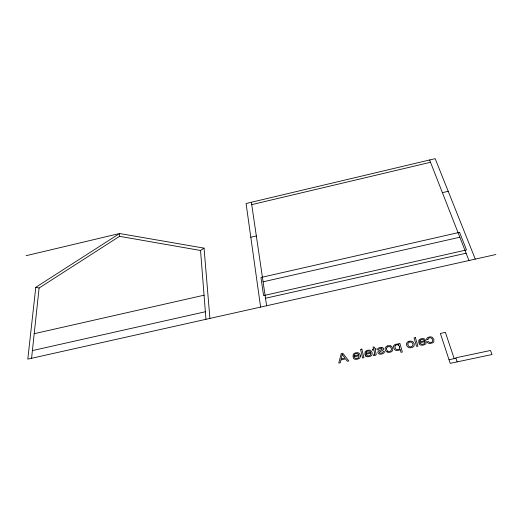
<?xml version="1.0" encoding="UTF-8"?>
<svg xmlns="http://www.w3.org/2000/svg" width="522" height="522" viewBox="0 0 522 522"><rect width="100%" height="100%" fill="white"/><g stroke="black" fill="none" stroke-linecap="round" stroke-linejoin="round"><path stroke-width="0.78" d="M495.9 254.508L27.803 359.123L35.783 287.296L39.098 288.02L119.538 236.322L119.584 233.517L204.056 248.133L209.903 318.427M386.476 348.598L386.502 349.101A5.605 4.391 -7 0 0 386.554 349.375A6.603 5.181 -6.9 0 0 386.678 349.805L387.357 350.895A2.205 1.736 -7.2 0 0 387.742 351.162M31.574 358.281L39.098 288.02M119.538 236.322L200.539 250.482L204.056 248.133M35.783 287.296L119.584 233.517L26.1 255.695M251.728 204.631L430.519 162.277M250.808 237.249L256.335 235.964M442.402 192.657L448.209 191.306M34.204 333.702L204.056 295.198M263.088 281.821L459.836 237.223M32.397 350.582L205.361 311.751M265.502 298.251L466.094 253.222M354.144 355.854L358.784 354.862A2.427 1.918 -10.4 0 0 356.826 353.564A2.427 1.918 -10.4 0 0 354.412 354.608A2.682 2.121 -10.3 0 0 354.19 355.847M366.007 353.309L370.653 352.311M449.024 359.73L455.941 358.268M381.628 347.417L382.287 347.528A2.14 1.677 -8 0 1 383.435 349.694A1.925 1.507 -8 0 1 383.089 350.086L379.35 352.167A0.75 0.587 -8.1 0 0 379.272 352.409L379.272 352.494A1.018 0.803 -8 0 0 379.494 352.918L380.721 353.25L382.456 352.728A1.605 1.266 -7.9 0 0 382.959 352.174C382.92 350.836 385.243 351.149 384.231 352.481A2.571 2.023 -7.9 0 1 383.82 353.042A2.447 1.925 -7.9 0 1 383.429 353.355L382.326 353.857A6.271 4.926 -8.1 0 1 381.38 354.092L380.714 354.17A3.752 2.949 -8 0 1 379.879 354.144L379.148 353.975A2.388 1.879 -8 0 1 378.567 353.662A2.571 2.029 -8 0 1 378.339 353.466A2.284 1.801 -8.1 0 1 377.921 352.755A2.656 2.095 -8 0 1 377.876 352.494L377.895 352.122A1.723 1.357 -8.1 0 1 378.006 351.782A1.997 1.573 -8.1 0 1 378.509 351.208L382.117 349.244A0.763 0.6 -8 0 0 382.006 348.579L380.91 348.337L379.37 348.794A1.331 1.044 -8.1 0 0 379.089 349.061A1.396 1.103 -8.1 0 0 378.92 349.368C377.882 351.273 376.747 348.813 378.43 348.187A3.628 2.851 -8 0 1 378.926 347.926L379.716 347.639A5.801 4.574 -7.9 0 1 380.323 347.502A4.189 3.295 -8 0 1 381.673 347.417M365.85 356.174L365.165 355.417L366.431 354.98L367.24 355.665A1.938 1.533 -9.2 0 0 367.703 355.834A2.055 1.625 -9.2 0 0 368.206 355.893L369.661 355.586A2.342 1.847 -9.2 0 0 370.405 355.071L370.94 353.185L364.904 354.484L365.08 351.887A3.537 2.786 -9.2 0 1 365.72 351.136L367.286 350.314L369.224 350.112A3.419 2.695 -9.2 0 1 370.255 350.353A3.595 2.838 -9.2 0 1 370.874 350.673L372.219 352.689L371.964 354.993A3.386 2.675 -9.1 0 1 371.031 355.965L369.191 356.702L367.025 356.735A3.23 2.551 -9.2 0 1 365.85 356.174M475.281 259.114L435.172 158.655L246.071 203.515L260.608 307.093M429.619 159.973L468.952 260.53M399.48 346.51L399.036 345.694A2.636 2.062 -6.6 0 0 398.39 345.14M457.161 361.883L455.784 357.818L490.51 350.471L492.037 354.516L450.218 363.345L440.366 333.454L445.397 332.37L454.212 358.634M399.643 347.084L399.617 348.304A2.108 1.651 -6.5 0 1 396.276 349.329A2.114 1.657 -6.5 0 1 396.002 349.14L395.226 347.952A6.747 5.272 -6.1 0 1 395.037 347.234L395.043 346.373A2.362 1.853 -6.5 0 1 395.284 345.773M251.376 202.255L266.611 305.748M200.539 250.482L205.955 319.307M420.04 340.507A2.479 1.925 -4.4 0 1 422.461 339.457A2.479 1.925 -4.4 0 1 424.575 340.736L419.851 341.753A2.74 2.127 -4.4 0 1 420.001 340.501M409.104 341.277A3.641 2.838 -5.4 0 0 406.514 343.952C406.22 346.504 408.843 348.389 411.212 347.704A4.959 3.863 -5.4 0 0 411.747 347.574L411.936 347.515A3.595 2.799 -5.3 0 0 413.815 346.269A3.471 2.708 -5.3 0 0 414.246 345.238L414.057 343.437L413.111 341.956A3.289 2.564 -5.4 0 0 412.145 341.381A4.026 3.139 -5.4 0 0 409.059 341.349M399.382 346.471A6.603 5.181 -6.9 0 1 399.539 347.039M395.193 345.734A2.127 1.664 -6.5 0 1 398.423 345.107M387.702 345.923A3.641 2.851 -7.3 0 0 385.641 347.221A3.615 2.838 -7.3 0 0 385.132 348.546C384.779 351.071 387.35 353.002 389.706 352.311A4.92 3.856 -7.3 0 0 390.241 352.18L390.43 352.122A3.563 2.799 -7.2 0 0 392.316 350.875A3.445 2.708 -7.2 0 0 392.766 349.844L392.609 348.037L391.709 346.556A3.262 2.558 -7.3 0 0 390.763 345.975M387.709 345.942A3.993 3.132 -7.3 0 1 390.782 345.942M387.716 351.195A2.342 1.84 -7.2 0 0 391.409 349.825L391.402 348.82A6.414 5.037 -7.6 0 0 391.252 348.246L390.652 347.267A2.258 1.768 -7.3 0 0 390.188 346.921A2.342 1.84 -7.3 0 0 386.802 347.652A2.59 2.036 -7.3 0 0 386.489 348.598M366.255 352.063A2.434 1.918 -9.2 0 1 368.676 351.019A2.434 1.918 -9.2 0 1 370.666 352.311M366.046 353.303A2.688 2.121 -9.2 0 1 366.216 352.05M360.441 355.971L360.056 357.544A3.373 2.675 -10.3 0 1 359.11 358.516L357.276 359.253L355.123 359.286A3.217 2.551 -10.4 0 1 353.955 358.725C352.461 357.785 354.712 357.165 355.345 358.216A1.931 1.533 -10.3 0 0 355.802 358.379A2.049 1.625 -10.3 0 0 356.304 358.444L357.753 358.138A2.336 1.847 -10.3 0 0 358.503 357.622L359.058 355.736L353.035 357.028L353.244 354.431A3.523 2.786 -10.4 0 1 353.883 353.675L355.449 352.859L357.381 352.657A3.406 2.695 -10.3 0 1 358.405 352.898A3.582 2.832 -10.3 0 1 359.019 353.218L359.932 354.203L360.441 355.971M424.973 342.099L424.451 343.483A2.388 1.853 -4.3 0 1 423.72 343.998L422.246 344.311A2.095 1.625 -4.3 0 1 421.724 344.252A1.977 1.533 -4.3 0 1 421.241 344.089L420.373 343.411L419.101 343.848L419.838 344.605A3.289 2.558 -4.4 0 0 421.078 345.159L423.296 345.114L425.136 344.376A3.452 2.682 -4.3 0 0 426.043 343.404L426.187 341.114L424.699 339.104A3.667 2.838 -4.4 0 0 424.053 338.791A3.484 2.701 -4.4 0 0 422.983 338.55L421.006 338.765L419.44 339.587A3.602 2.793 -4.4 0 0 418.827 340.337L418.781 342.921L424.901 341.61L424.973 342.099M407.871 344.005L407.904 344.507A5.644 4.398 -5.1 0 0 407.963 344.781A6.655 5.181 -5 0 0 408.093 345.205L408.811 346.295A2.225 1.736 -5.3 0 0 409.202 346.562A2.362 1.84 -5.3 0 0 412.876 345.225L412.85 344.213A6.46 5.044 -5.7 0 0 412.68 343.646L412.06 342.667A2.277 1.775 -5.4 0 0 411.584 342.321A2.362 1.84 -5.4 0 0 408.178 343.058A2.61 2.036 -5.4 0 0 407.884 344.005M427.994 339.346L426.591 339.639L426.8 338.524A2.845 2.199 -3.8 0 1 427.577 337.643L429.436 336.944A4.032 3.119 -3.8 0 1 431.211 336.951L431.459 337.003A2.995 2.316 -3.8 0 1 432.333 337.362L433.873 339.43L433.782 341.753A3.452 2.675 -3.7 0 1 433.175 342.504A3.354 2.597 -3.7 0 1 432.627 342.895L429.906 343.541A3.276 2.538 -3.7 0 1 428.471 343.208A3.171 2.453 -3.7 0 1 427.988 342.934L427.087 341.917L428.386 341.473L429.449 342.458A1.951 1.507 -3.7 0 0 430.161 342.602L431.642 342.301A2.075 1.605 -3.7 0 0 432.17 341.936C433.312 340.703 432.405 338.354 430.872 337.897A2.108 1.631 -3.8 0 0 430.187 337.793L429.945 337.799A2.656 2.055 -3.8 0 0 429.273 337.91L428.967 338.021A1.742 1.351 -3.8 0 0 428.203 338.661L427.994 339.346M374.835 354.053L374.294 354.562A4.946 3.889 -8.7 0 1 373.628 354.66L373.667 355.645A4.822 3.798 -8.7 0 0 375.044 355.449L375.586 355.228A1.422 1.122 -8.5 0 0 375.866 355.032L376.01 354.888A1.259 0.992 -8.5 0 0 376.225 354.49L375.148 349.596L376.147 349.381L375.931 348.552L374.94 348.768L374.548 347.241L373.067 346.895L373.608 349.048L372.284 349.335L372.493 350.164L373.824 349.877L374.835 354.053M342.217 354.281L341.186 358.855L344.964 358.046L343.235 355.789A12.561 9.872 -10.7 0 1 342.217 354.281M340.951 359.893L340.298 362.783L338.752 363.11L341.251 353.564L342.81 353.231L348.859 360.95L347.319 361.276L345.59 358.901L340.951 359.893M393.803 346.047L393.751 346.249A5.24 4.098 -6.4 0 0 393.679 347.3L393.745 347.737A6.512 5.089 -6.3 0 0 393.953 348.415L394.28 349.029A4.835 3.784 -6.4 0 0 394.71 349.57L395.245 350.008A3.276 2.564 -6.5 0 0 396.328 350.464L397.04 350.569A3.328 2.603 -6.5 0 0 398.39 350.445L398.554 350.399A2.512 1.971 -6.4 0 0 399.389 349.994A2.897 2.271 -6.5 0 0 400.12 349.231L400.994 352.343L402.338 352.056L399.891 343.398L398.625 343.672L398.86 344.52L398.136 344.142A2.656 2.075 -6.6 0 0 397.679 344.018L395.578 344.279A3.125 2.447 -6.6 0 0 393.96 345.668L393.803 346.047M459.588 232.342L260.948 277.489L263.584 295.589L466.511 249.953L459.588 232.342M361.857 349.127L360.539 349.414L362.601 358.007L363.932 357.72L361.857 349.127M415.382 337.603L414.044 337.891L416.608 346.438L417.959 346.151L415.382 337.603"/></g></svg>
